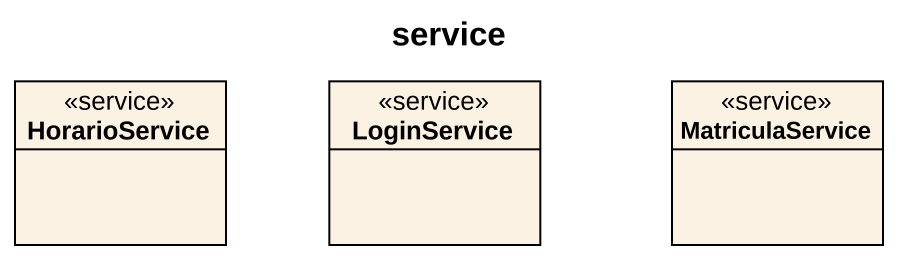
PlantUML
@startuml
title service
hide circle
hide empty members
class HorarioService <<service>>
class LoginService <<service>>
class MatriculaService <<service>>
@enduml
